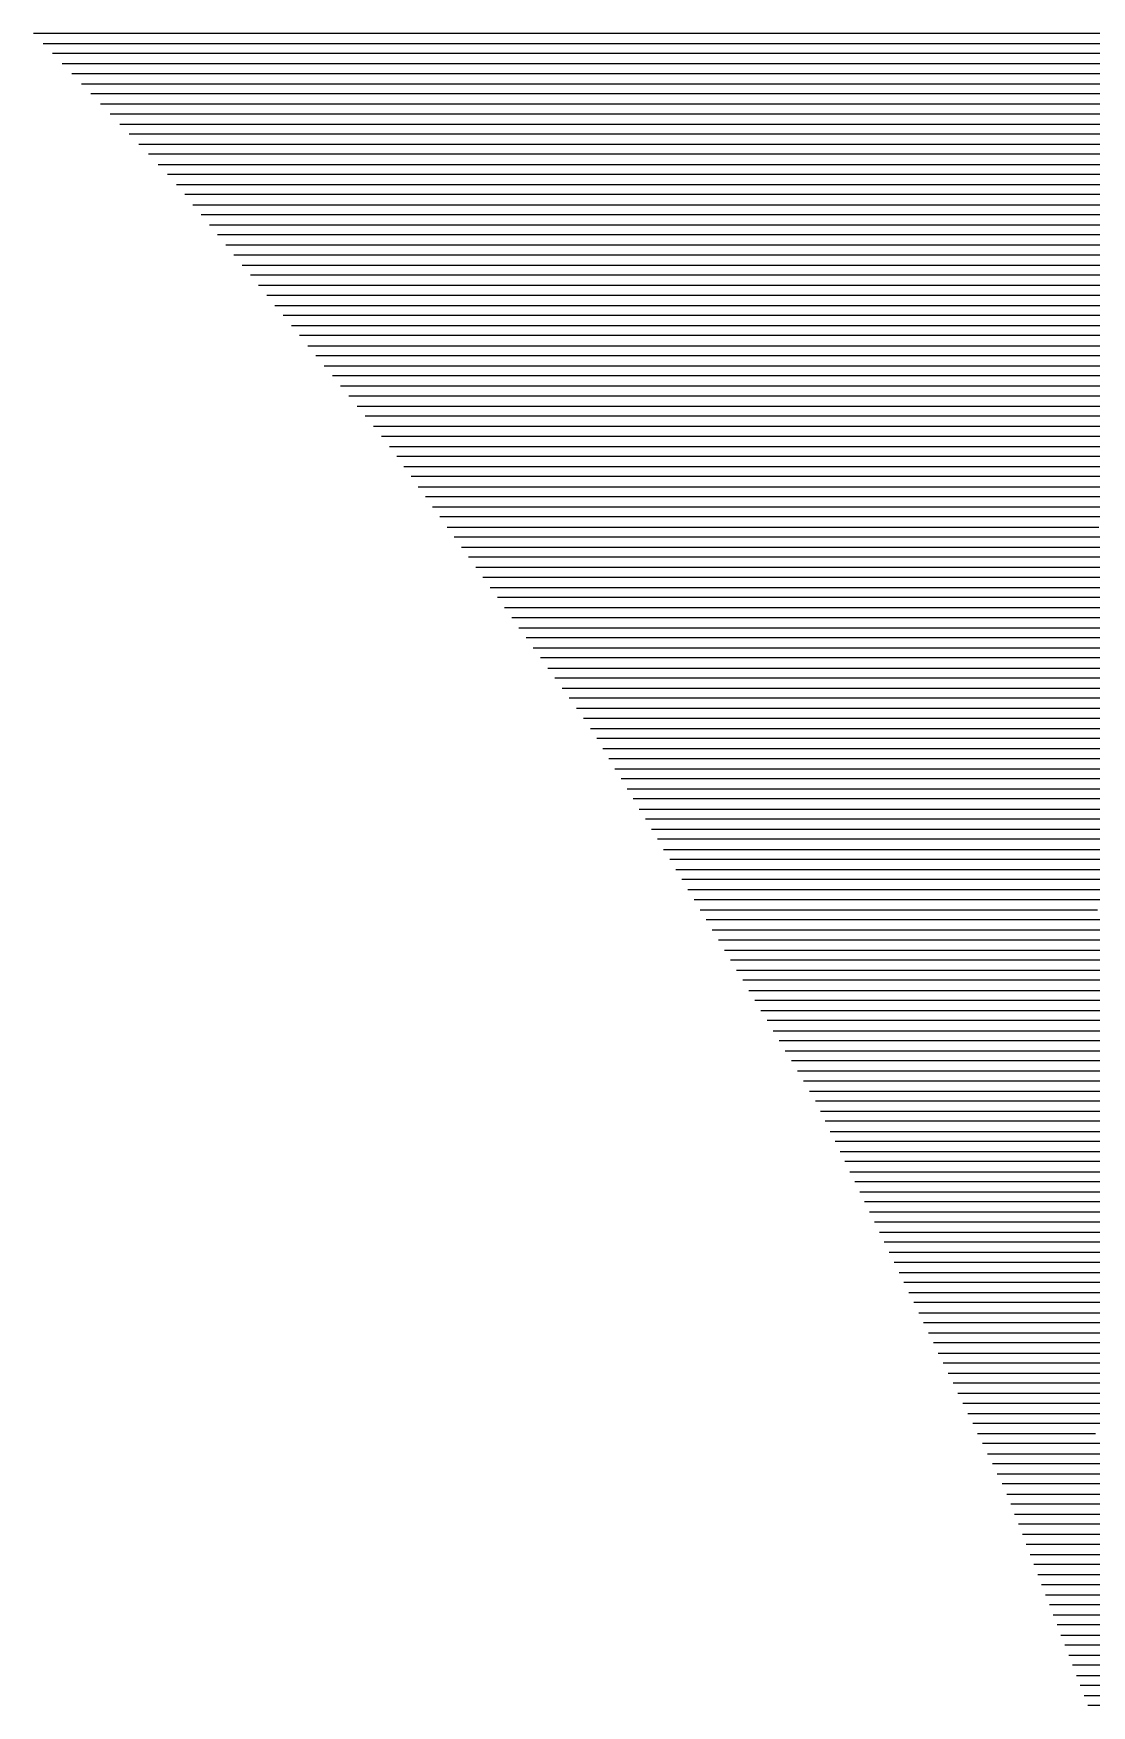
# Model space of a CAD drawing. Header units: metres. Extents: x -6.9 to 6.9, y -7 to 7.
# Drawn here: x 3.575 to 4.627, y 1.826 to 3.486 of the extents above; entities that cross this region are included whole.
import ezdxf

# ---------------------------------------------------------------- set-up
doc = ezdxf.new("R2010")
doc.units = ezdxf.units.M

msp = doc.modelspace()

# ---------------------------------------------------------------- linework, layer by layer
for p, q in [((3.867775, 3.486469, 0.254573), (3.575439, 3.486469, 0.217078)), ((3.973415, 3.486469, 0.268488), (3.867775, 3.486469, 0.254573)), ((4.433233, 3.486469, 0.328187), (3.973415, 3.486469, 0.268488)), ((4.823915, 3.486469, 0.380129), (4.433233, 3.486469, 0.328187)), ((3.584961, 3.476469, 0.218641), (3.857164, 3.476469, 0.253554)), ((3.857164, 3.476469, 0.253554), (3.955529, 3.476469, 0.266511)), ((3.955529, 3.476469, 0.266511), (4.420802, 3.476469, 0.326918)), ((4.420802, 3.476469, 0.326918), (4.801889, 3.476469, 0.377584)), ((3.846553, 3.466469, 0.252536), (3.594483, 3.466469, 0.220205)), ((3.604005, 3.456469, 0.221768), (3.835942, 3.456469, 0.251517)), ((3.835942, 3.456469, 0.251517), (3.919756, 3.456469, 0.262557)), ((3.937642, 3.466469, 0.264534), (3.846553, 3.466469, 0.252536)), ((3.919756, 3.456469, 0.262557), (4.395941, 3.456469, 0.32438)), ((4.408372, 3.466469, 0.325649), (3.937642, 3.466469, 0.264534)), ((4.395941, 3.456469, 0.32438), (4.757836, 3.456469, 0.372495)), ((4.779863, 3.466469, 0.37504), (4.408372, 3.466469, 0.325649)), ((3.825331, 3.446469, 0.250498), (3.613527, 3.446469, 0.223332)), ((3.623049, 3.436469, 0.224895), (3.81472, 3.436469, 0.249479)), ((3.81472, 3.436469, 0.249479), (3.883983, 3.436469, 0.258602)), ((3.90187, 3.446469, 0.260579), (3.825331, 3.446469, 0.250498)), ((3.883983, 3.436469, 0.258602), (4.37108, 3.436469, 0.321843)), ((4.38351, 3.446469, 0.323112), (3.90187, 3.446469, 0.260579)), ((4.37108, 3.436469, 0.321843), (4.713783, 3.436469, 0.367406)), ((4.73581, 3.446469, 0.36995), (4.38351, 3.446469, 0.323112)), ((3.804109, 3.426469, 0.24846), (3.632571, 3.426469, 0.226459)), ((3.866097, 3.426469, 0.256625), (3.804109, 3.426469, 0.24846)), ((4.358649, 3.426469, 0.320574), (3.866097, 3.426469, 0.256625)), ((4.691757, 3.426469, 0.364861), (4.358649, 3.426469, 0.320574)), ((3.642094, 3.416469, 0.228022), (3.793498, 3.416469, 0.247442)), ((3.782887, 3.406469, 0.246423), (3.651616, 3.406469, 0.229586)), ((3.830324, 3.406469, 0.252671), (3.782887, 3.406469, 0.246423)), ((3.793498, 3.416469, 0.247442), (3.848211, 3.416469, 0.254648)), ((4.333788, 3.406469, 0.318037), (3.830324, 3.406469, 0.252671)), ((3.848211, 3.416469, 0.254648), (4.346219, 3.416469, 0.319305)), ((4.647704, 3.406469, 0.359772), (4.333788, 3.406469, 0.318037)), ((4.346219, 3.416469, 0.319305), (4.669731, 3.416469, 0.362317)), ((3.661138, 3.396469, 0.231149), (3.772276, 3.396469, 0.245404)), ((3.761665, 3.386469, 0.244385), (3.67066, 3.386469, 0.232713)), ((3.794551, 3.386469, 0.248717), (3.761665, 3.386469, 0.244385)), ((3.772276, 3.396469, 0.245404), (3.812438, 3.396469, 0.250694)), ((4.308927, 3.386469, 0.315499), (3.794551, 3.386469, 0.248717)), ((3.812438, 3.396469, 0.250694), (4.321357, 3.396469, 0.316768)), ((4.603652, 3.386469, 0.354683), (4.308927, 3.386469, 0.315499)), ((4.321357, 3.396469, 0.316768), (4.625678, 3.396469, 0.357228)), ((4.992731, 3.386469, 0.405755), (4.603652, 3.386469, 0.354683)), ((4.625678, 3.396469, 0.357228), (5.007441, 3.396469, 0.407339)), ((3.680182, 3.376469, 0.234276), (3.751054, 3.376469, 0.243366)), ((3.751054, 3.376469, 0.243366), (3.776665, 3.376469, 0.24674)), ((3.776665, 3.376469, 0.24674), (4.296496, 3.376469, 0.31423)), ((4.296496, 3.376469, 0.31423), (4.581625, 3.376469, 0.352139)), ((4.581625, 3.376469, 0.352139), (4.978021, 3.376469, 0.404171)), ((3.740443, 3.366469, 0.242348), (3.689704, 3.366469, 0.23584)), ((3.699226, 3.356469, 0.237403), (3.729832, 3.356469, 0.241329)), ((3.729832, 3.356469, 0.241329), (3.740892, 3.356469, 0.242786)), ((3.758779, 3.366469, 0.244763), (3.740443, 3.366469, 0.242348)), ((3.740892, 3.356469, 0.242786), (4.271635, 3.356469, 0.311693)), ((4.284065, 3.366469, 0.312961), (3.758779, 3.366469, 0.244763)), ((4.271635, 3.356469, 0.311693), (4.537573, 3.356469, 0.34705)), ((4.559599, 3.366469, 0.349594), (4.284065, 3.366469, 0.312961)), ((4.537573, 3.356469, 0.34705), (4.948601, 3.356469, 0.401003)), ((4.963311, 3.366469, 0.402587), (4.559599, 3.366469, 0.349594)), ((3.719221, 3.346469, 0.24031), (3.708748, 3.346469, 0.238967)), ((3.723006, 3.346469, 0.240808), (3.719221, 3.346469, 0.24031)), ((4.259204, 3.346469, 0.310424), (3.723006, 3.346469, 0.240808)), ((4.515546, 3.346469, 0.344505), (4.259204, 3.346469, 0.310424)), ((4.933891, 3.346469, 0.399419), (4.515546, 3.346469, 0.344505)), ((3.717611, 3.336469, 0.240453), (4.246774, 3.336469, 0.309155)), ((4.234343, 3.326469, 0.307886), (3.725759, 3.326469, 0.241856)), ((4.471494, 3.326469, 0.339416), (4.234343, 3.326469, 0.307886)), ((4.246774, 3.336469, 0.309155), (4.49352, 3.336469, 0.341961)), ((4.904471, 3.326469, 0.39625), (4.471494, 3.326469, 0.339416)), ((4.49352, 3.336469, 0.341961), (4.919181, 3.336469, 0.397834)), ((3.733907, 3.316469, 0.243259), (4.221912, 3.316469, 0.306618)), ((4.209482, 3.306469, 0.305349), (3.742055, 3.306469, 0.244662)), ((4.427441, 3.306469, 0.334327), (4.209482, 3.306469, 0.305349)), ((4.221912, 3.316469, 0.306618), (4.449467, 3.316469, 0.336871)), ((4.875051, 3.306469, 0.393082), (4.427441, 3.306469, 0.334327)), ((4.449467, 3.316469, 0.336871), (4.889761, 3.316469, 0.394666)), ((3.750203, 3.296469, 0.246065), (4.197051, 3.296469, 0.30408)), ((4.197051, 3.296469, 0.30408), (4.405414, 3.296469, 0.331782)), ((4.405414, 3.296469, 0.331782), (4.860341, 3.296469, 0.391498)), ((4.18462, 3.286469, 0.302811), (3.758351, 3.286469, 0.247468)), ((3.766499, 3.276469, 0.248871), (4.17219, 3.276469, 0.301543)), ((4.17219, 3.276469, 0.301543), (4.361362, 3.276469, 0.326693)), ((4.383388, 3.286469, 0.329238), (4.18462, 3.286469, 0.302811)), ((4.361362, 3.276469, 0.326693), (4.830921, 3.276469, 0.388329)), ((4.845631, 3.286469, 0.389914), (4.383388, 3.286469, 0.329238)), ((4.159759, 3.266469, 0.300274), (3.774647, 3.266469, 0.250274)), ((3.782795, 3.256469, 0.251677), (4.147328, 3.256469, 0.299005)), ((4.147328, 3.256469, 0.299005), (4.317309, 3.256469, 0.321604)), ((4.339335, 3.266469, 0.324149), (4.159759, 3.266469, 0.300274)), ((4.317309, 3.256469, 0.321604), (4.8015, 3.256469, 0.385161)), ((4.816211, 3.266469, 0.386745), (4.339335, 3.266469, 0.324149)), ((4.134898, 3.246469, 0.297736), (3.790943, 3.246469, 0.25308)), ((4.295283, 3.246469, 0.31906), (4.134898, 3.246469, 0.297736)), ((4.78679, 3.246469, 0.383577), (4.295283, 3.246469, 0.31906)), ((3.799091, 3.236469, 0.254483), (4.122467, 3.236469, 0.296467)), ((4.110037, 3.226469, 0.295199), (3.807239, 3.226469, 0.255886)), ((4.25123, 3.226469, 0.313971), (4.110037, 3.226469, 0.295199)), ((4.122467, 3.236469, 0.296467), (4.273256, 3.236469, 0.316515)), ((4.75737, 3.226469, 0.380409), (4.25123, 3.226469, 0.313971)), ((4.273256, 3.236469, 0.316515), (4.77208, 3.236469, 0.381993)), ((3.815387, 3.216469, 0.257289), (4.097606, 3.216469, 0.29393)), ((4.085175, 3.206469, 0.292661), (3.823535, 3.206469, 0.258692)), ((4.207177, 3.206469, 0.308882), (4.085175, 3.206469, 0.292661)), ((4.097606, 3.216469, 0.29393), (4.229204, 3.216469, 0.311426)), ((4.72795, 3.206469, 0.37724), (4.207177, 3.206469, 0.308882)), ((4.229204, 3.216469, 0.311426), (4.74266, 3.216469, 0.378824)), ((3.831683, 3.196469, 0.260095), (4.072745, 3.196469, 0.291392)), ((4.072745, 3.196469, 0.291392), (4.185151, 3.196469, 0.306337)), ((4.185151, 3.196469, 0.306337), (4.71324, 3.196469, 0.375656)), ((4.060314, 3.186469, 0.290124), (3.839831, 3.186469, 0.261498)), ((3.847979, 3.176469, 0.262901), (4.047883, 3.176469, 0.288855)), ((4.047883, 3.176469, 0.288855), (4.141098, 3.176469, 0.301248)), ((4.163125, 3.186469, 0.303792), (4.060314, 3.186469, 0.290124)), ((4.141098, 3.176469, 0.301248), (4.68382, 3.176469, 0.372488)), ((4.69853, 3.186469, 0.374072), (4.163125, 3.186469, 0.303792)), ((4.035453, 3.166469, 0.287586), (3.856126, 3.166469, 0.264304)), ((3.864274, 3.156469, 0.265707), (4.023022, 3.156469, 0.286317)), ((4.023022, 3.156469, 0.286317), (4.097046, 3.156469, 0.296159)), ((4.119072, 3.166469, 0.298703), (4.035453, 3.166469, 0.287586)), ((4.097046, 3.156469, 0.296159), (4.6544, 3.156469, 0.369319)), ((4.66911, 3.166469, 0.370904), (4.119072, 3.166469, 0.298703)), ((4.010592, 3.146469, 0.285049), (3.872422, 3.146469, 0.26711)), ((4.075019, 3.146469, 0.293614), (4.010592, 3.146469, 0.285049)), ((4.63969, 3.146469, 0.367735), (4.075019, 3.146469, 0.293614)), ((3.88057, 3.136469, 0.268513), (3.998161, 3.136469, 0.28378)), ((3.98573, 3.126469, 0.282511), (3.888718, 3.126469, 0.269916)), ((4.030966, 3.126469, 0.288525), (3.98573, 3.126469, 0.282511)), ((3.998161, 3.136469, 0.28378), (4.052993, 3.136469, 0.29107)), ((4.61027, 3.126469, 0.364567), (4.030966, 3.126469, 0.288525)), ((4.052993, 3.136469, 0.29107), (4.62498, 3.136469, 0.366151)), ((4.965978, 3.126469, 0.412246), (4.61027, 3.126469, 0.364567)), ((4.62498, 3.136469, 0.366151), (4.991531, 3.136469, 0.415284)), ((3.896866, 3.116469, 0.271319), (3.9733, 3.116469, 0.281242)), ((3.960869, 3.106469, 0.279973), (3.905014, 3.106469, 0.272722)), ((3.986914, 3.106469, 0.283436), (3.960869, 3.106469, 0.279973)), ((3.9733, 3.116469, 0.281242), (4.00894, 3.116469, 0.285981)), ((4.58085, 3.106469, 0.361399), (3.986914, 3.106469, 0.283436)), ((4.00894, 3.116469, 0.285981), (4.59556, 3.116469, 0.362983)), ((4.914871, 3.106469, 0.406171), (4.58085, 3.106469, 0.361399)), ((4.59556, 3.116469, 0.362983), (4.940424, 3.116469, 0.409208)), ((3.913162, 3.096469, 0.274125), (3.948438, 3.096469, 0.278705)), ((3.948438, 3.096469, 0.278705), (3.964887, 3.096469, 0.280892)), ((3.964887, 3.096469, 0.280892), (4.56614, 3.096469, 0.359814)), ((4.56614, 3.096469, 0.359814), (4.889318, 3.096469, 0.403133)), ((3.936008, 3.086469, 0.277436), (3.92131, 3.086469, 0.275528)), ((3.929171, 3.076469, 0.276897), (4.53672, 3.076469, 0.356646)), ((3.942861, 3.086469, 0.278347), (3.936008, 3.086469, 0.277436)), ((4.55143, 3.086469, 0.35823), (3.942861, 3.086469, 0.278347)), ((4.53672, 3.076469, 0.356646), (4.838211, 3.076469, 0.397058)), ((4.863764, 3.086469, 0.400096), (4.55143, 3.086469, 0.35823)), ((4.52201, 3.066469, 0.355062), (3.936312, 3.066469, 0.278181)), ((3.943453, 3.056469, 0.279465), (4.5073, 3.056469, 0.353478)), ((4.5073, 3.056469, 0.353478), (4.787104, 3.056469, 0.390983)), ((4.812657, 3.066469, 0.39402), (4.52201, 3.066469, 0.355062)), ((4.49259, 3.046469, 0.351894), (3.950594, 3.046469, 0.280749)), ((4.761551, 3.046469, 0.387945), (4.49259, 3.046469, 0.351894)), ((3.957735, 3.036469, 0.282033), (4.47788, 3.036469, 0.350309)), ((4.46317, 3.026469, 0.348725), (3.964876, 3.026469, 0.283317)), ((4.710444, 3.026469, 0.38187), (4.46317, 3.026469, 0.348725)), ((4.47788, 3.036469, 0.350309), (4.735997, 3.036469, 0.384907)), ((3.972017, 3.016469, 0.284601), (4.44846, 3.016469, 0.347141)), ((4.43375, 3.006469, 0.345557), (3.979158, 3.006469, 0.285885)), ((4.659337, 3.006469, 0.375795), (4.43375, 3.006469, 0.345557)), ((4.44846, 3.016469, 0.347141), (4.68489, 3.016469, 0.378832)), ((3.986299, 2.996469, 0.287169), (4.41904, 2.996469, 0.343973)), ((4.41904, 2.996469, 0.343973), (4.633784, 2.996469, 0.372757)), ((4.40433, 2.986469, 0.342389), (3.99344, 2.986469, 0.288454)), ((4.000581, 2.976469, 0.289738), (4.38962, 2.976469, 0.340804)), ((4.38962, 2.976469, 0.340804), (4.582677, 2.976469, 0.366682)), ((4.60823, 2.986469, 0.369719), (4.40433, 2.986469, 0.342389)), ((4.582677, 2.976469, 0.366682), (5.172712, 2.976469, 0.444906)), ((5.187717, 2.986469, 0.446545), (4.60823, 2.986469, 0.369719)), ((4.37491, 2.966469, 0.33922), (4.007722, 2.966469, 0.291022)), ((4.014864, 2.956469, 0.292306), (4.3602, 2.956469, 0.337636)), ((4.3602, 2.956469, 0.337636), (4.53157, 2.956469, 0.360606)), ((4.557124, 2.966469, 0.363644), (4.37491, 2.966469, 0.33922)), ((4.53157, 2.956469, 0.360606), (5.142702, 2.956469, 0.441628)), ((5.157707, 2.966469, 0.443267), (4.557124, 2.966469, 0.363644)), ((4.34549, 2.946469, 0.336052), (4.022005, 2.946469, 0.29359)), ((4.506017, 2.946469, 0.357569), (4.34549, 2.946469, 0.336052)), ((5.127698, 2.946469, 0.439989), (4.506017, 2.946469, 0.357569)), ((4.029146, 2.936469, 0.294874), (4.33078, 2.936469, 0.334468)), ((4.31607, 2.926469, 0.332884), (4.036287, 2.926469, 0.296158)), ((4.45491, 2.926469, 0.351494), (4.31607, 2.926469, 0.332884)), ((4.33078, 2.936469, 0.334468), (4.480463, 2.936469, 0.354531)), ((5.097688, 2.926469, 0.43671), (4.45491, 2.926469, 0.351494)), ((4.480463, 2.936469, 0.354531), (5.112693, 2.936469, 0.438349)), ((4.043428, 2.916469, 0.297442), (4.30136, 2.916469, 0.331299)), ((4.28665, 2.906469, 0.329715), (4.050569, 2.906469, 0.298726)), ((4.403803, 2.906469, 0.345418), (4.28665, 2.906469, 0.329715)), ((4.30136, 2.916469, 0.331299), (4.429357, 2.916469, 0.348456)), ((5.067679, 2.906469, 0.433432), (4.403803, 2.906469, 0.345418)), ((4.429357, 2.916469, 0.348456), (5.082683, 2.916469, 0.435071)), ((4.05771, 2.896469, 0.30001), (4.27194, 2.896469, 0.328131)), ((4.27194, 2.896469, 0.328131), (4.37825, 2.896469, 0.342381)), ((4.37825, 2.896469, 0.342381), (5.052674, 2.896469, 0.431793)), ((4.25723, 2.886469, 0.326547), (4.064851, 2.886469, 0.301294)), ((4.071992, 2.876469, 0.302579), (4.24252, 2.876469, 0.324963)), ((4.24252, 2.876469, 0.324963), (4.327143, 2.876469, 0.336306)), ((4.352697, 2.886469, 0.339343), (4.25723, 2.886469, 0.326547)), ((4.327143, 2.876469, 0.336306), (5.022664, 2.876469, 0.428515)), ((5.037669, 2.886469, 0.430154), (4.352697, 2.886469, 0.339343)), ((4.22781, 2.866469, 0.323379), (4.079133, 2.866469, 0.303863)), ((4.086274, 2.856469, 0.305147), (4.2131, 2.856469, 0.321794)), ((4.2131, 2.856469, 0.321794), (4.276036, 2.856469, 0.33023)), ((4.30159, 2.866469, 0.333268), (4.22781, 2.866469, 0.323379)), ((4.276036, 2.856469, 0.33023), (4.992655, 2.856469, 0.425236)), ((5.00766, 2.866469, 0.426876), (4.30159, 2.866469, 0.333268)), ((4.19839, 2.846469, 0.32021), (4.093415, 2.846469, 0.306431)), ((4.250483, 2.846469, 0.327193), (4.19839, 2.846469, 0.32021)), ((4.97765, 2.846469, 0.423597), (4.250483, 2.846469, 0.327193)), ((4.100556, 2.836469, 0.307715), (4.18368, 2.836469, 0.318626)), ((4.16897, 2.826469, 0.317042), (4.107697, 2.826469, 0.308999)), ((4.199376, 2.826469, 0.321117), (4.16897, 2.826469, 0.317042)), ((4.18368, 2.836469, 0.318626), (4.22493, 2.836469, 0.324155)), ((4.94764, 2.826469, 0.420319), (4.199376, 2.826469, 0.321117)), ((4.22493, 2.836469, 0.324155), (4.962645, 2.836469, 0.421958)), ((4.114839, 2.816469, 0.310283), (4.15426, 2.816469, 0.315458)), ((4.13955, 2.806469, 0.313874), (4.12198, 2.806469, 0.311567)), ((4.148269, 2.806469, 0.315042), (4.13955, 2.806469, 0.313874)), ((4.917631, 2.806469, 0.417041), (4.148269, 2.806469, 0.315042)), ((4.15426, 2.816469, 0.315458), (4.173823, 2.816469, 0.31808)), ((4.173823, 2.816469, 0.31808), (4.932636, 2.816469, 0.41868)), ((4.128906, 2.796469, 0.312825), (4.902626, 2.796469, 0.415402)), ((4.887621, 2.786469, 0.413763), (4.13495, 2.786469, 0.313977)), ((4.140994, 2.776469, 0.315128), (4.872617, 2.776469, 0.412123)), ((4.857612, 2.766469, 0.410484), (4.147038, 2.766469, 0.316279)), ((4.153081, 2.756469, 0.317431), (4.842607, 2.756469, 0.408845)), ((4.827602, 2.746469, 0.407206), (4.159125, 2.746469, 0.318582)), ((4.165169, 2.736469, 0.319734), (4.812598, 2.736469, 0.405567)), ((4.797593, 2.726469, 0.403928), (4.171213, 2.726469, 0.320885)), ((4.177257, 2.716469, 0.322037), (4.782588, 2.716469, 0.402289)), ((4.767583, 2.706469, 0.40065), (4.183301, 2.706469, 0.323188)), ((4.189345, 2.696469, 0.324339), (4.752579, 2.696469, 0.39901)), ((4.737574, 2.686469, 0.397371), (4.195389, 2.686469, 0.325491)), ((4.201433, 2.676469, 0.326642), (4.722569, 2.676469, 0.395732)), ((4.707564, 2.666469, 0.394093), (4.207477, 2.666469, 0.327794)), ((4.213521, 2.656469, 0.328945), (4.69256, 2.656469, 0.392454)), ((4.677555, 2.646469, 0.390815), (4.219565, 2.646469, 0.330096)), ((4.225609, 2.636469, 0.331248), (4.66255, 2.636469, 0.389176)), ((4.647545, 2.626469, 0.387537), (4.231653, 2.626469, 0.332399)), ((4.237697, 2.616469, 0.333551), (4.632541, 2.616469, 0.385897)), ((4.617536, 2.606469, 0.384258), (4.24374, 2.606469, 0.334702)), ((4.820972, 2.606469, 0.41176), (4.617536, 2.606469, 0.384258)), ((4.249784, 2.596469, 0.335854), (4.602531, 2.596469, 0.382619)), ((4.602531, 2.596469, 0.382619), (4.794511, 2.596469, 0.408572)), ((4.587526, 2.586469, 0.38098), (4.255828, 2.586469, 0.337005)), ((4.261872, 2.576469, 0.338156), (4.572522, 2.576469, 0.379341)), ((4.572522, 2.576469, 0.379341), (4.741591, 2.576469, 0.402197)), ((4.768051, 2.586469, 0.405384), (4.587526, 2.586469, 0.38098)), ((4.557517, 2.566469, 0.377702), (4.267916, 2.566469, 0.339308)), ((4.27396, 2.556469, 0.340459), (4.542512, 2.556469, 0.376063)), ((4.542512, 2.556469, 0.376063), (4.68867, 2.556469, 0.395821)), ((4.71513, 2.566469, 0.399009), (4.557517, 2.566469, 0.377702)), ((4.527507, 2.546469, 0.374424), (4.280004, 2.546469, 0.341611)), ((4.662209, 2.546469, 0.392633), (4.527507, 2.546469, 0.374424)), ((4.286048, 2.536469, 0.342762), (4.512503, 2.536469, 0.372784)), ((4.497498, 2.526469, 0.371145), (4.292092, 2.526469, 0.343914)), ((4.609289, 2.526469, 0.386258), (4.497498, 2.526469, 0.371145)), ((4.512503, 2.536469, 0.372784), (4.635749, 2.536469, 0.389446)), ((5.289029, 2.526469, 0.47725), (4.609289, 2.526469, 0.386258)), ((4.298136, 2.516469, 0.345065), (4.482493, 2.516469, 0.369506)), ((4.482493, 2.516469, 0.369506), (4.582828, 2.516469, 0.38307)), ((4.582828, 2.516469, 0.38307), (5.27371, 2.516469, 0.475554)), ((4.467488, 2.506469, 0.367867), (4.30418, 2.506469, 0.346216)), ((4.310224, 2.496469, 0.347368), (4.452484, 2.496469, 0.366228)), ((4.452484, 2.496469, 0.366228), (4.529908, 2.496469, 0.376695)), ((4.556368, 2.506469, 0.379882), (4.467488, 2.506469, 0.367867)), ((4.529908, 2.496469, 0.376695), (5.243073, 2.496469, 0.472162)), ((5.258392, 2.506469, 0.473858), (4.556368, 2.506469, 0.379882)), ((4.437479, 2.486469, 0.364589), (4.316268, 2.486469, 0.348519)), ((4.322312, 2.476469, 0.349671), (4.422474, 2.476469, 0.36295)), ((4.422474, 2.476469, 0.36295), (4.476987, 2.476469, 0.370319)), ((4.503447, 2.486469, 0.373507), (4.437479, 2.486469, 0.364589)), ((4.476987, 2.476469, 0.370319), (5.212435, 2.476469, 0.468769)), ((5.227754, 2.486469, 0.470465), (4.503447, 2.486469, 0.373507)), ((4.407469, 2.466469, 0.361311), (4.328356, 2.466469, 0.350822)), ((4.450526, 2.466469, 0.367131), (4.407469, 2.466469, 0.361311)), ((5.197116, 2.466469, 0.467073), (4.450526, 2.466469, 0.367131)), ((4.334399, 2.456469, 0.351973), (4.392465, 2.456469, 0.359671)), ((4.37746, 2.446469, 0.358032), (4.340443, 2.446469, 0.353125)), ((4.397606, 2.446469, 0.360756), (4.37746, 2.446469, 0.358032)), ((4.392465, 2.456469, 0.359671), (4.424066, 2.456469, 0.363943)), ((5.166479, 2.446469, 0.46368), (4.397606, 2.446469, 0.360756)), ((4.424066, 2.456469, 0.363943), (5.181798, 2.456469, 0.465376)), ((4.346487, 2.436469, 0.354276), (4.362455, 2.436469, 0.356393)), ((5.135841, 2.426469, 0.460288), (4.352251, 2.426469, 0.355393)), ((4.362455, 2.436469, 0.356393), (4.371145, 2.436469, 0.357568)), ((4.371145, 2.436469, 0.357568), (5.15116, 2.436469, 0.461984)), ((4.357133, 2.416469, 0.356401), (5.120522, 2.416469, 0.458591)), ((5.105204, 2.406469, 0.456895), (4.362016, 2.406469, 0.357409)), ((4.366898, 2.396469, 0.358417), (5.089885, 2.396469, 0.455199)), ((5.074566, 2.386469, 0.453502), (4.371781, 2.386469, 0.359425)), ((4.376664, 2.376469, 0.360433), (5.059247, 2.376469, 0.451806)), ((5.043928, 2.366469, 0.45011), (4.381546, 2.366469, 0.361441)), ((4.386429, 2.356469, 0.362449), (5.02861, 2.356469, 0.448413)), ((5.013291, 2.346469, 0.446717), (4.391311, 2.346469, 0.363457)), ((4.396194, 2.336469, 0.364464), (4.997972, 2.336469, 0.445021)), ((4.982653, 2.326469, 0.443325), (4.401076, 2.326469, 0.365472)), ((4.405959, 2.316469, 0.36648), (4.967334, 2.316469, 0.441628)), ((4.952016, 2.306469, 0.439932), (4.410841, 2.306469, 0.367488)), ((4.415724, 2.296469, 0.368496), (4.936697, 2.296469, 0.438236)), ((4.921378, 2.286469, 0.436539), (4.420606, 2.286469, 0.369504)), ((4.425489, 2.276469, 0.370512), (4.906059, 2.276469, 0.434843)), ((4.89074, 2.266469, 0.433147), (4.430371, 2.266469, 0.37152)), ((4.435254, 2.256469, 0.372528), (4.875422, 2.256469, 0.43145)), ((4.860103, 2.246469, 0.429754), (4.440136, 2.246469, 0.373536)), ((4.445019, 2.236469, 0.374544), (4.844784, 2.236469, 0.428058)), ((4.829465, 2.226469, 0.426362), (4.449901, 2.226469, 0.375552)), ((4.454784, 2.216469, 0.37656), (4.814146, 2.216469, 0.424665)), ((4.798828, 2.206469, 0.422969), (4.459666, 2.206469, 0.377568)), ((4.464549, 2.196469, 0.378575), (4.783509, 2.196469, 0.421273)), ((4.76819, 2.186469, 0.419576), (4.469431, 2.186469, 0.379583)), ((4.474314, 2.176469, 0.380591), (4.752871, 2.176469, 0.41788)), ((4.737552, 2.166469, 0.416184), (4.479196, 2.166469, 0.381599)), ((4.484079, 2.156469, 0.382607), (4.722234, 2.156469, 0.414488)), ((4.706915, 2.146469, 0.412791), (4.488962, 2.146469, 0.383615)), ((4.493844, 2.136469, 0.384623), (4.691596, 2.136469, 0.411095)), ((4.676277, 2.126469, 0.409399), (4.498727, 2.126469, 0.385631)), ((4.503609, 2.116469, 0.386639), (4.660958, 2.116469, 0.407702)), ((4.64564, 2.106469, 0.406006), (4.508492, 2.106469, 0.387647)), ((4.513374, 2.096469, 0.388655), (4.630321, 2.096469, 0.40431)), ((4.615002, 2.086469, 0.402613), (4.518257, 2.086469, 0.389663)), ((4.523139, 2.076469, 0.390671), (4.599683, 2.076469, 0.400917)), ((4.599683, 2.076469, 0.400917), (4.648721, 2.076469, 0.407599)), ((4.676982, 2.086469, 0.411059), (4.615002, 2.086469, 0.402613)), ((4.584364, 2.066469, 0.399221), (4.528022, 2.066469, 0.391679)), ((4.62046, 2.066469, 0.404139), (4.584364, 2.066469, 0.399221)), ((5.408979, 2.066469, 0.510691), (4.62046, 2.066469, 0.404139)), ((4.532904, 2.056469, 0.392687), (4.569046, 2.056469, 0.397525)), ((4.553727, 2.046469, 0.395828), (4.537787, 2.046469, 0.393694)), ((4.563939, 2.046469, 0.39722), (4.553727, 2.046469, 0.395828)), ((5.377258, 2.046469, 0.507122), (4.563939, 2.046469, 0.39722)), ((4.569046, 2.056469, 0.397525), (4.5922, 2.056469, 0.400679)), ((4.5922, 2.056469, 0.400679), (5.393118, 2.056469, 0.508907)), ((4.542448, 2.036469, 0.394675), (5.361397, 2.036469, 0.505338)), ((5.345537, 2.026469, 0.503554), (4.546282, 2.026469, 0.395552)), ((4.550116, 2.016469, 0.396429), (5.329676, 2.016469, 0.50177)), ((5.313816, 2.006469, 0.499986), (4.55395, 2.006469, 0.397306)), ((4.557784, 1.996469, 0.398183), (5.297955, 1.996469, 0.498202)), ((5.282095, 1.986469, 0.496418), (4.561617, 1.986469, 0.399061)), ((4.565451, 1.976469, 0.399938), (5.266234, 1.976469, 0.494634)), ((5.250374, 1.966469, 0.49285), (4.569285, 1.966469, 0.400815)), ((4.573119, 1.956469, 0.401692), (5.234513, 1.956469, 0.491065)), ((5.218653, 1.946469, 0.489281), (4.576953, 1.946469, 0.402569)), ((4.580787, 1.936469, 0.403446), (5.202792, 1.936469, 0.487497)), ((5.186932, 1.926469, 0.485713), (4.584621, 1.926469, 0.404324)), ((4.588455, 1.916469, 0.405201), (5.171071, 1.916469, 0.483929)), ((5.155211, 1.906469, 0.482145), (4.592288, 1.906469, 0.406078)), ((4.596122, 1.896469, 0.406955), (5.13935, 1.896469, 0.480361)), ((5.12349, 1.886469, 0.478577), (4.599956, 1.886469, 0.407832)), ((4.60379, 1.876469, 0.408709), (5.107629, 1.876469, 0.476793)), ((5.091769, 1.866469, 0.475008), (4.607624, 1.866469, 0.409587)), ((4.611458, 1.856469, 0.410464), (5.075908, 1.856469, 0.473224)), ((5.060048, 1.846469, 0.47144), (4.615292, 1.846469, 0.411341)), ((4.619126, 1.836469, 0.412218), (5.044187, 1.836469, 0.469656)), ((5.028327, 1.826469, 0.467872), (4.62296, 1.826469, 0.413095))]:
    msp.add_line(p, q)

doc.saveas('drawing.dxf')
